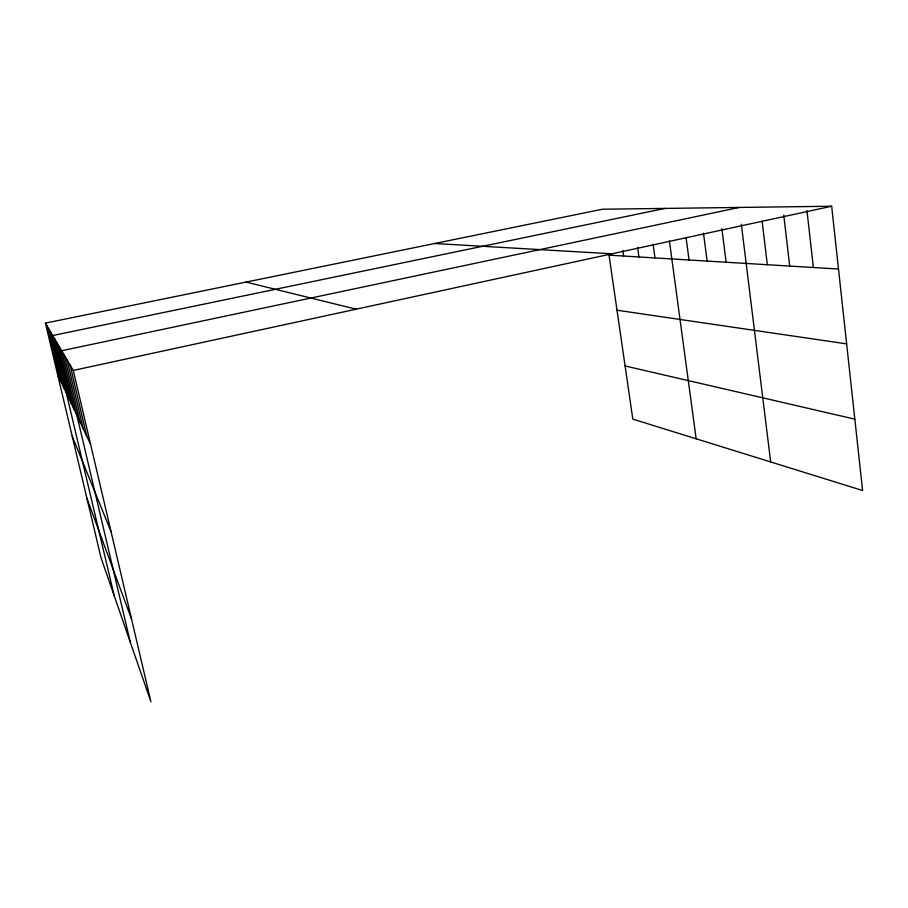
<?xml version="1.0" encoding="UTF-8"?>
<svg xmlns="http://www.w3.org/2000/svg" width="908" height="908" viewBox="0 0 908 908"><rect width="100%" height="100%" fill="white"/><g stroke="black" fill="none" stroke-linecap="round" stroke-linejoin="round"><path stroke-width="1.36" d="M831.66 206.241L602.367 209.226L45.4 323.112L73.276 370.43L831.66 206.241L862.6 490.502L632.808 419.121L609.018 255.148L838.493 269.029M739.271 207.444L61.676 350.738L130.343 642.387M665.019 208.409L52.721 335.529L114.272 595.989M434.682 243.514L611.958 253.809M617.009 310.218L846.642 343.882M625.09 365.958L854.837 419.156M246.068 282.082L356.129 309.185M57.613 374.629L90.539 444.137M72.22 436.26L111.048 531.623M86.975 498.503L131.558 619.177M54.764 339.002L68.702 398.022M50.735 332.158L63.923 387.966M48.85 328.98L61.71 383.267M47.08 325.972L59.599 378.829M45.4 323.112L101.004 557.705L150.921 701.759L73.276 370.43M70.064 364.982L86.759 436.158M67.079 359.909L83.241 428.724M64.286 355.164L79.949 421.777M59.224 346.584L73.979 409.168M56.92 342.679L71.255 403.424M622.843 250.506L623.626 256.033M637.586 247.339L638.937 256.964M653.102 244.241L654.986 257.929M669.378 240.699L696.152 438.802M686.073 237.59L689.036 259.983M703.484 233.118L707.105 261.084M721.883 228.68L726.128 262.23M741.337 224.242L770.676 461.945M762.107 221.212L767.339 264.727M783.763 215.139L789.699 266.078M806.974 210.724L813.386 267.508"/></g></svg>
